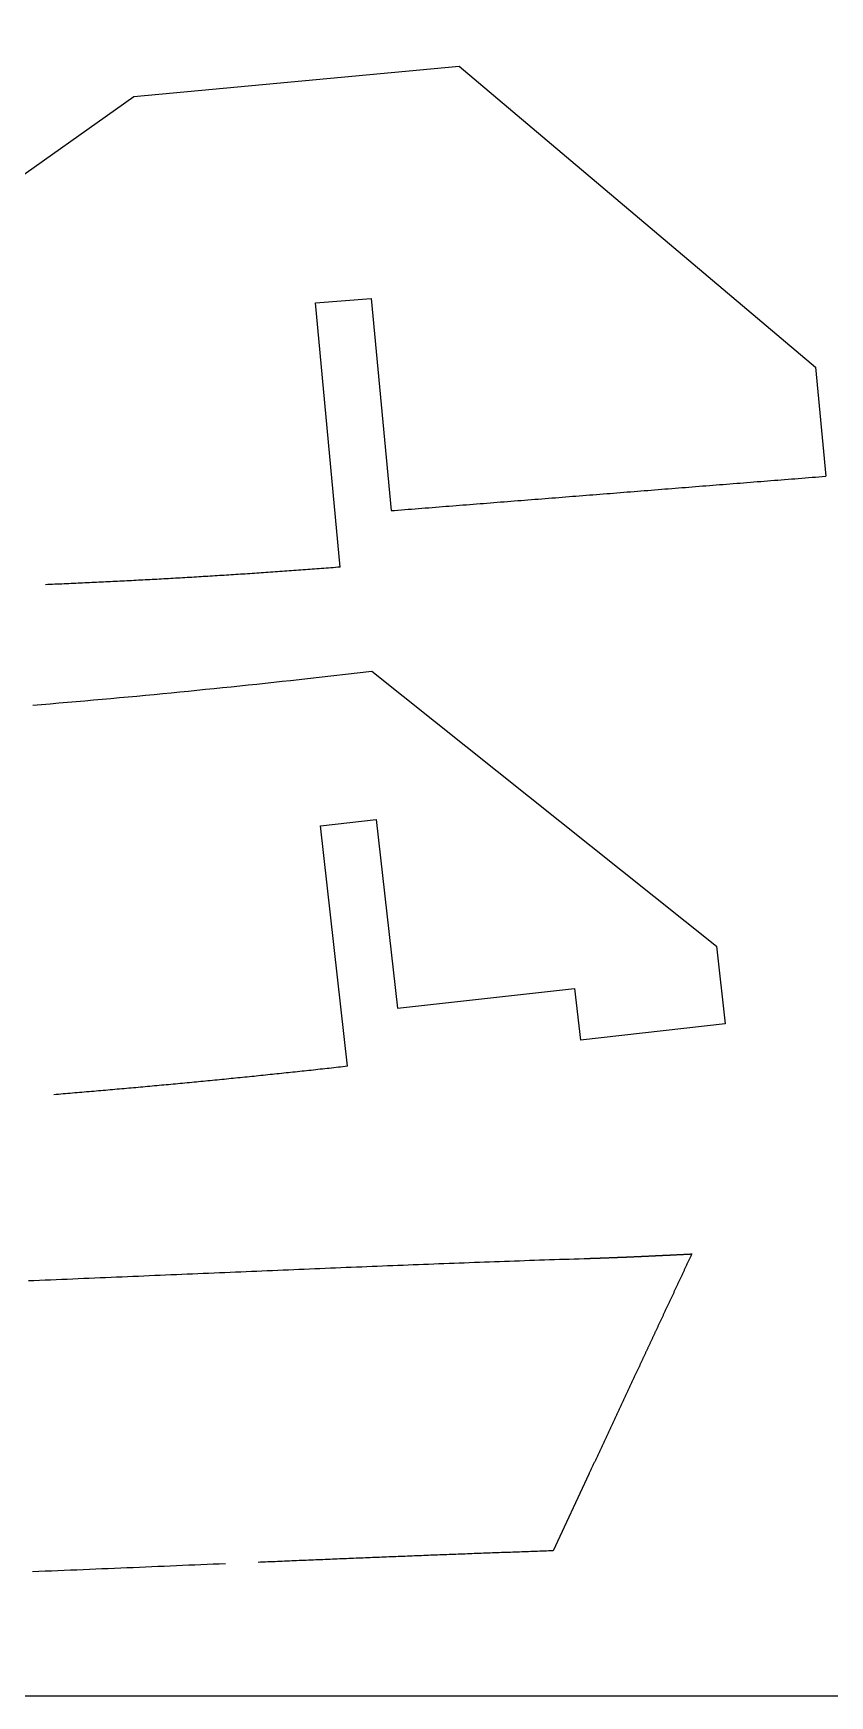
# Model space of a CAD drawing. Extents: x -234 to 666, y 203 to 303.
# Drawn here: x 6 to 30.3, y 203.5 to 254.2 of the extents above; entities that cross this region are included whole.
import ezdxf

# ---------------------------------------------------------------- set-up
doc = ezdxf.new("R2010")
doc.units = 0
doc.layers.get('0').update_dxf_attribs({"linetype": 'CONTINUOUS'})
doc.layers.add('90X10', color=1, linetype='CONTINUOUS')

msp = doc.modelspace()

# ---------------------------------------------------------------- linework, layer by layer
for p, q in [((9.1051, 252.26562), (19.0206, 253.19265)), ((19.0206, 253.19265), (29.88737, 244.01313)), ((1.83715, 247.11226), (9.1051, 252.26562)), ((14.63897, 245.97073), (16.34184, 246.09991)), ((15.39243, 237.91094), (14.63897, 245.97073)), ((16.34184, 246.09991), (16.94643, 239.63258)), ((29.88737, 244.01313), (30.19871, 240.68272)), ((14.3973, 234.51591), (16.35957, 234.73654)), ((16.35957, 234.73654), (26.86821, 226.34899)), ((14.79145, 230.02092), (16.49475, 230.21243)), ((16.49475, 230.21243), (17.1411, 224.457)), ((15.61515, 222.68642), (14.79145, 230.02092)), ((26.86821, 226.34899), (27.13408, 223.98152)), ((17.1411, 224.457), (22.54206, 225.06424)), ((22.54206, 225.06424), (22.7194, 223.48516)), ((27.13408, 223.98152), (22.7194, 223.48516)), ((22.97958, 210.25269), (21.88535, 207.90913))]:
    msp.add_line(p, q)
for points in [[(16.9464, 239.633, 0), (17.0508, 239.641, 0), (17.1551, 239.649, 0), (17.2594, 239.657, 0), (17.3638, 239.666, 0), (17.4681, 239.674, 0), (17.5725, 239.682, 0), (17.6768, 239.69, 0), (17.7812, 239.699, 0), (17.8855, 239.707, 0), (17.9898, 239.715, 0), (18.0942, 239.723, 0), (18.1985, 239.732, 0), (18.3029, 239.74, 0), (18.4072, 239.748, 0), (18.5115, 239.756, 0), (18.6159, 239.765, 0), (18.7202, 239.773, 0), (18.8246, 239.781, 0), (18.9289, 239.789, 0), (19.0333, 239.798, 0), (19.1376, 239.806, 0), (19.2419, 239.814, 0), (19.3463, 239.822, 0), (19.4506, 239.831, 0), (19.555, 239.839, 0), (19.6593, 239.847, 0), (19.7637, 239.855, 0), (19.868, 239.864, 0), (19.9723, 239.872, 0), (20.0767, 239.88, 0), (20.181, 239.888, 0), (20.2854, 239.897, 0), (20.3897, 239.905, 0), (20.4941, 239.913, 0), (20.5984, 239.922, 0), (20.7028, 239.93, 0), (20.8071, 239.938, 0), (20.9114, 239.946, 0), (21.0158, 239.955, 0), (21.1201, 239.963, 0), (21.2245, 239.971, 0), (21.3288, 239.979, 0), (21.4332, 239.988, 0), (21.5375, 239.996, 0), (21.6419, 240.004, 0), (21.7462, 240.012, 0), (21.8506, 240.021, 0), (21.9549, 240.029, 0), (22.0592, 240.037, 0), (22.1636, 240.045, 0), (22.2679, 240.054, 0), (22.3723, 240.062, 0), (22.4766, 240.07, 0), (22.581, 240.078, 0), (22.6853, 240.087, 0), (22.7897, 240.095, 0), (22.894, 240.103, 0), (22.9984, 240.112, 0), (23.1027, 240.12, 0), (23.2071, 240.128, 0), (23.3114, 240.136, 0), (23.4158, 240.145, 0), (23.5201, 240.153, 0), (23.6245, 240.161, 0), (23.7288, 240.169, 0), (23.8332, 240.178, 0), (23.9375, 240.186, 0), (24.0419, 240.194, 0), (24.1462, 240.203, 0), (24.2506, 240.211, 0), (24.3549, 240.219, 0), (24.4593, 240.227, 0), (24.5636, 240.236, 0), (24.668, 240.244, 0), (24.7723, 240.252, 0), (24.8767, 240.26, 0), (24.981, 240.269, 0), (25.0854, 240.277, 0), (25.1897, 240.285, 0), (25.2941, 240.294, 0), (25.3984, 240.302, 0), (25.5028, 240.31, 0), (25.6071, 240.318, 0), (25.7115, 240.327, 0), (25.8158, 240.335, 0), (25.9202, 240.343, 0), (26.0245, 240.351, 0), (26.1289, 240.36, 0), (26.2332, 240.368, 0), (26.3376, 240.376, 0), (26.4419, 240.385, 0), (26.5463, 240.393, 0), (26.6506, 240.401, 0), (26.755, 240.409, 0), (26.8593, 240.418, 0), (26.9637, 240.426, 0), (27.0681, 240.434, 0), (27.1724, 240.442, 0), (27.2768, 240.451, 0), (27.3811, 240.459, 0), (27.4855, 240.467, 0), (27.5898, 240.476, 0), (27.6942, 240.484, 0), (27.7985, 240.492, 0), (27.9029, 240.5, 0), (28.0072, 240.509, 0), (28.1116, 240.517, 0), (28.2159, 240.525, 0), (28.3203, 240.534, 0), (28.4247, 240.542, 0), (28.529, 240.55, 0), (28.6334, 240.558, 0), (28.7377, 240.567, 0), (28.8421, 240.575, 0), (28.9464, 240.583, 0), (29.0508, 240.592, 0), (29.1551, 240.6, 0), (29.2595, 240.608, 0), (29.3639, 240.616, 0), (29.4682, 240.625, 0), (29.5726, 240.633, 0), (29.6769, 240.641, 0), (29.7813, 240.65, 0), (29.8856, 240.658, 0), (29.99, 240.666, 0), (30.0944, 240.674, 0), (30.1987, 240.683, 0)], [(15.3924, 237.911, 0), (15.3218, 237.905, 0), (15.2511, 237.9, 0), (15.1805, 237.894, 0), (15.1098, 237.889, 0), (15.0392, 237.883, 0), (14.9685, 237.878, 0), (14.8978, 237.873, 0), (14.8272, 237.867, 0), (14.7565, 237.862, 0), (14.6858, 237.856, 0), (14.6152, 237.851, 0), (14.5445, 237.846, 0), (14.4738, 237.84, 0), (14.4031, 237.835, 0), (14.3324, 237.83, 0), (14.2618, 237.825, 0), (14.1911, 237.819, 0), (14.1204, 237.814, 0), (14.0497, 237.809, 0), (13.979, 237.804, 0), (13.9083, 237.799, 0), (13.8376, 237.794, 0), (13.7669, 237.789, 0), (13.6962, 237.784, 0), (13.6255, 237.779, 0), (13.5548, 237.774, 0), (13.4841, 237.769, 0), (13.4133, 237.764, 0), (13.3426, 237.759, 0), (13.2719, 237.754, 0), (13.2012, 237.749, 0), (13.1305, 237.744, 0), (13.0598, 237.739, 0), (12.989, 237.734, 0), (12.9183, 237.729, 0), (12.8476, 237.725, 0), (12.7769, 237.72, 0), (12.7061, 237.715, 0), (12.6354, 237.71, 0), (12.5647, 237.706, 0), (12.4939, 237.701, 0), (12.4232, 237.696, 0), (12.3524, 237.692, 0), (12.2817, 237.687, 0), (12.211, 237.682, 0), (12.1402, 237.678, 0), (12.0695, 237.673, 0), (11.9987, 237.669, 0), (11.928, 237.664, 0), (11.8572, 237.66, 0), (11.7865, 237.655, 0), (11.7157, 237.651, 0), (11.645, 237.646, 0), (11.5742, 237.642, 0), (11.5035, 237.637, 0), (11.4327, 237.633, 0), (11.362, 237.629, 0), (11.2912, 237.624, 0), (11.2205, 237.62, 0), (11.1497, 237.616, 0), (11.079, 237.611, 0), (11.0082, 237.607, 0), (10.9374, 237.603, 0), (10.8667, 237.599, 0), (10.7959, 237.594, 0), (10.7252, 237.59, 0), (10.6544, 237.586, 0), (10.5836, 237.582, 0), (10.5129, 237.578, 0), (10.4421, 237.574, 0), (10.3713, 237.57, 0), (10.3006, 237.566, 0), (10.2298, 237.562, 0), (10.159, 237.558, 0), (10.0883, 237.554, 0), (10.0175, 237.55, 0), (9.94674, 237.546, 0), (9.87598, 237.542, 0), (9.80521, 237.538, 0), (9.73444, 237.534, 0), (9.66368, 237.53, 0), (9.59291, 237.526, 0), (9.52214, 237.523, 0), (9.45138, 237.519, 0), (9.38061, 237.515, 0), (9.30984, 237.511, 0), (9.23908, 237.508, 0), (9.16831, 237.504, 0), (9.09754, 237.5, 0), (9.02678, 237.497, 0), (8.95601, 237.493, 0), (8.88525, 237.489, 0), (8.81448, 237.486, 0), (8.74372, 237.482, 0), (8.67295, 237.479, 0), (8.60219, 237.475, 0), (8.53142, 237.471, 0), (8.46066, 237.468, 0), (8.3899, 237.464, 0), (8.31914, 237.461, 0), (8.24837, 237.458, 0), (8.17761, 237.454, 0), (8.10685, 237.451, 0), (8.0361, 237.447, 0), (7.96534, 237.444, 0), (7.89458, 237.441, 0), (7.82382, 237.437, 0), (7.75307, 237.434, 0), (7.68231, 237.431, 0), (7.61156, 237.428, 0), (7.5408, 237.424, 0), (7.47005, 237.421, 0), (7.3993, 237.418, 0), (7.32855, 237.415, 0), (7.2578, 237.412, 0), (7.18705, 237.408, 0), (7.11631, 237.405, 0), (7.04556, 237.402, 0), (6.97482, 237.399, 0), (6.90408, 237.396, 0), (6.83333, 237.393, 0), (6.76259, 237.39, 0), (6.69186, 237.387, 0), (6.62112, 237.384, 0), (6.55038, 237.381, 0), (6.47965, 237.378, 0), (6.40892, 237.375, 0)], [(6.02152, 233.7, 0), (6.28711, 233.722, 0), (6.55247, 233.744, 0), (6.81762, 233.767, 0), (7.08254, 233.789, 0), (7.34723, 233.813, 0), (7.61168, 233.836, 0), (7.87591, 233.859, 0), (8.13989, 233.883, 0), (8.40364, 233.907, 0), (8.66714, 233.931, 0), (8.9304, 233.955, 0), (9.19341, 233.98, 0), (9.45616, 234.005, 0), (9.71867, 234.03, 0), (9.98092, 234.055, 0), (10.2429, 234.08, 0), (10.5046, 234.106, 0), (10.7661, 234.132, 0), (11.0273, 234.158, 0), (11.2882, 234.184, 0), (11.5489, 234.21, 0), (11.8093, 234.237, 0), (12.0694, 234.264, 0), (12.3292, 234.291, 0), (12.5887, 234.319, 0), (12.848, 234.346, 0), (13.1069, 234.374, 0), (13.3656, 234.402, 0), (13.624, 234.43, 0), (13.882, 234.458, 0), (14.1398, 234.487, 0), (14.3973, 234.516, 0)], [(15.6151, 222.686, 0), (15.5462, 222.679, 0), (15.4772, 222.671, 0), (15.4082, 222.663, 0), (15.3392, 222.656, 0), (15.2701, 222.648, 0), (15.201, 222.64, 0), (15.1319, 222.633, 0), (15.0627, 222.625, 0), (14.9936, 222.617, 0), (14.9244, 222.61, 0), (14.8551, 222.602, 0), (14.7859, 222.595, 0), (14.7166, 222.587, 0), (14.6473, 222.579, 0), (14.578, 222.572, 0), (14.5086, 222.564, 0), (14.4392, 222.557, 0), (14.3698, 222.549, 0), (14.3004, 222.542, 0), (14.2309, 222.535, 0), (14.1614, 222.527, 0), (14.0919, 222.52, 0), (14.0223, 222.512, 0), (13.9528, 222.505, 0), (13.8832, 222.497, 0), (13.8135, 222.49, 0), (13.7439, 222.483, 0), (13.6742, 222.475, 0), (13.6045, 222.468, 0), (13.5348, 222.461, 0), (13.465, 222.453, 0), (13.3953, 222.446, 0), (13.3255, 222.439, 0), (13.2556, 222.432, 0), (13.1858, 222.424, 0), (13.1159, 222.417, 0), (13.046, 222.41, 0), (12.9761, 222.403, 0), (12.9061, 222.395, 0), (12.8361, 222.388, 0), (12.7661, 222.381, 0), (12.6961, 222.374, 0), (12.626, 222.367, 0), (12.5559, 222.36, 0), (12.4858, 222.353, 0), (12.4157, 222.346, 0), (12.3455, 222.339, 0), (12.2754, 222.331, 0), (12.2051, 222.324, 0), (12.1349, 222.317, 0), (12.0647, 222.31, 0), (11.9944, 222.303, 0), (11.9241, 222.296, 0), (11.8537, 222.289, 0), (11.7834, 222.282, 0), (11.713, 222.276, 0), (11.6426, 222.269, 0), (11.5722, 222.262, 0), (11.5017, 222.255, 0), (11.4313, 222.248, 0), (11.3608, 222.241, 0), (11.2902, 222.234, 0), (11.2197, 222.227, 0), (11.1491, 222.221, 0), (11.0785, 222.214, 0), (11.0079, 222.207, 0), (10.9373, 222.2, 0), (10.8666, 222.193, 0), (10.7959, 222.187, 0), (10.7252, 222.18, 0), (10.6544, 222.173, 0), (10.5837, 222.166, 0), (10.5129, 222.16, 0), (10.4421, 222.153, 0), (10.3713, 222.146, 0), (10.3004, 222.14, 0), (10.2295, 222.133, 0), (10.1586, 222.126, 0), (10.0877, 222.12, 0), (10.0168, 222.113, 0), (9.94578, 222.107, 0), (9.87479, 222.1, 0), (9.80377, 222.094, 0), (9.73273, 222.087, 0), (9.66167, 222.081, 0), (9.59059, 222.074, 0), (9.51948, 222.068, 0), (9.44835, 222.061, 0), (9.3772, 222.055, 0), (9.30603, 222.048, 0), (9.23483, 222.042, 0), (9.16361, 222.035, 0), (9.09237, 222.029, 0), (9.0211, 222.023, 0), (8.94982, 222.016, 0), (8.87851, 222.01, 0), (8.80718, 222.004, 0), (8.73583, 221.997, 0), (8.66445, 221.991, 0), (8.59306, 221.985, 0), (8.52164, 221.978, 0), (8.4502, 221.972, 0), (8.37874, 221.966, 0), (8.30725, 221.96, 0), (8.23575, 221.953, 0), (8.16422, 221.947, 0), (8.09267, 221.941, 0), (8.0211, 221.935, 0), (7.94951, 221.929, 0), (7.8779, 221.922, 0), (7.80626, 221.916, 0), (7.73461, 221.91, 0), (7.66293, 221.904, 0), (7.59123, 221.898, 0), (7.51952, 221.892, 0), (7.44778, 221.886, 0), (7.37602, 221.88, 0), (7.30423, 221.874, 0), (7.23243, 221.868, 0), (7.16061, 221.862, 0), (7.08876, 221.856, 0), (7.0169, 221.85, 0), (6.94501, 221.844, 0), (6.87311, 221.838, 0), (6.80118, 221.832, 0), (6.72923, 221.826, 0), (6.65727, 221.82, 0)], [(5.88747, 216.151, 0), (6.05685, 216.158, 0), (6.22605, 216.165, 0), (6.39507, 216.172, 0), (6.56392, 216.179, 0), (6.73259, 216.186, 0), (6.90108, 216.193, 0), (7.0694, 216.2, 0), (7.23754, 216.207, 0), (7.4055, 216.214, 0), (7.57328, 216.221, 0), (7.74089, 216.228, 0), (7.90832, 216.235, 0), (8.07557, 216.242, 0), (8.24265, 216.249, 0), (8.40954, 216.256, 0), (8.57626, 216.263, 0), (8.7428, 216.27, 0), (8.90916, 216.277, 0), (9.07534, 216.284, 0), (9.24134, 216.291, 0), (9.40716, 216.298, 0), (9.5728, 216.305, 0), (9.73827, 216.312, 0), (9.90355, 216.319, 0), (10.0687, 216.326, 0), (10.2336, 216.333, 0), (10.3983, 216.34, 0), (10.5629, 216.347, 0), (10.7273, 216.354, 0), (10.8915, 216.361, 0), (11.0555, 216.368, 0), (11.2193, 216.375, 0), (11.383, 216.382, 0), (11.5465, 216.389, 0), (11.7098, 216.395, 0), (11.8729, 216.402, 0), (12.0358, 216.409, 0), (12.1986, 216.416, 0), (12.3611, 216.423, 0), (12.5235, 216.43, 0), (12.6857, 216.437, 0), (12.8477, 216.444, 0), (13.0096, 216.45, 0), (13.1712, 216.457, 0), (13.3327, 216.464, 0), (13.494, 216.471, 0), (13.6551, 216.477, 0), (13.816, 216.484, 0), (13.9767, 216.491, 0), (14.1373, 216.498, 0), (14.2977, 216.504, 0), (14.4579, 216.511, 0), (14.6179, 216.517, 0), (14.7777, 216.524, 0), (14.9373, 216.531, 0), (15.0967, 216.537, 0), (15.256, 216.544, 0), (15.4151, 216.55, 0), (15.574, 216.557, 0), (15.7327, 216.563, 0), (15.8912, 216.57, 0), (16.0495, 216.576, 0), (16.2077, 216.583, 0), (16.3656, 216.589, 0), (16.5234, 216.595, 0), (16.681, 216.602, 0), (16.8384, 216.608, 0), (16.9956, 216.614, 0), (17.1526, 216.62, 0), (17.3094, 216.626, 0), (17.4661, 216.633, 0), (17.6226, 216.639, 0), (17.7788, 216.645, 0), (17.9349, 216.651, 0), (18.0908, 216.657, 0), (18.2465, 216.663, 0), (18.402, 216.669, 0), (18.5574, 216.675, 0), (18.7125, 216.681, 0), (18.8675, 216.687, 0), (19.0222, 216.692, 0), (19.1768, 216.698, 0), (19.3312, 216.704, 0), (19.4854, 216.71, 0), (19.6394, 216.715, 0), (19.7932, 216.721, 0), (19.9468, 216.726, 0), (20.1003, 216.732, 0), (20.2535, 216.737, 0), (20.4066, 216.743, 0), (20.5594, 216.748, 0), (20.7121, 216.754, 0), (20.8646, 216.759, 0), (21.0169, 216.764, 0), (21.169, 216.77, 0), (21.3209, 216.775, 0), (21.4726, 216.78, 0), (21.6241, 216.785, 0), (21.7755, 216.79, 0), (21.9266, 216.795, 0), (22.0776, 216.8, 0), (22.2283, 216.805, 0), (22.3789, 216.81, 0), (22.5292, 216.815, 0), (22.6794, 216.819, 0), (22.8294, 216.824, 0)], [(22.8294, 216.824, 0), (22.8438, 216.825, 0), (22.8581, 216.825, 0), (22.8725, 216.826, 0), (22.8869, 216.826, 0), (22.9012, 216.826, 0), (22.9156, 216.827, 0), (22.93, 216.827, 0), (22.9443, 216.828, 0), (22.9587, 216.828, 0), (22.9731, 216.829, 0), (22.9874, 216.829, 0), (23.0018, 216.83, 0), (23.0162, 216.83, 0), (23.0305, 216.831, 0), (23.0449, 216.831, 0), (23.0593, 216.832, 0), (23.0736, 216.832, 0), (23.088, 216.833, 0), (23.1024, 216.833, 0), (23.1167, 216.833, 0), (23.1311, 216.834, 0), (23.1454, 216.834, 0), (23.1598, 216.835, 0), (23.1742, 216.835, 0), (23.1885, 216.836, 0), (23.2029, 216.836, 0), (23.2172, 216.837, 0), (23.2316, 216.837, 0), (23.246, 216.838, 0), (23.2603, 216.838, 0), (23.2747, 216.839, 0), (23.289, 216.839, 0), (23.3034, 216.84, 0), (23.3178, 216.84, 0), (23.3321, 216.841, 0), (23.3465, 216.841, 0), (23.3608, 216.842, 0), (23.3752, 216.842, 0), (23.3895, 216.843, 0), (23.4039, 216.843, 0), (23.4183, 216.844, 0), (23.4326, 216.845, 0), (23.447, 216.845, 0), (23.4613, 216.846, 0), (23.4757, 216.846, 0), (23.49, 216.847, 0), (23.5044, 216.847, 0), (23.5188, 216.848, 0), (23.5331, 216.848, 0), (23.5475, 216.849, 0), (23.5618, 216.849, 0), (23.5762, 216.85, 0), (23.5905, 216.85, 0), (23.6049, 216.851, 0), (23.6193, 216.851, 0), (23.6336, 216.852, 0), (23.648, 216.852, 0), (23.6623, 216.853, 0), (23.6767, 216.854, 0), (23.691, 216.854, 0), (23.7054, 216.855, 0), (23.7198, 216.855, 0), (23.7341, 216.856, 0), (23.7485, 216.856, 0), (23.7628, 216.857, 0), (23.7772, 216.857, 0), (23.7915, 216.858, 0), (23.8059, 216.859, 0), (23.8203, 216.859, 0), (23.8346, 216.86, 0), (23.849, 216.86, 0), (23.8633, 216.861, 0), (23.8777, 216.861, 0), (23.8921, 216.862, 0), (23.9064, 216.863, 0), (23.9208, 216.863, 0), (23.9351, 216.864, 0), (23.9495, 216.864, 0), (23.9639, 216.865, 0), (23.9782, 216.865, 0), (23.9926, 216.866, 0), (24.0069, 216.867, 0), (24.0213, 216.867, 0), (24.0357, 216.868, 0), (24.05, 216.868, 0), (24.0644, 216.869, 0), (24.0788, 216.87, 0), (24.0931, 216.87, 0), (24.1075, 216.871, 0), (24.1219, 216.871, 0), (24.1362, 216.872, 0), (24.1506, 216.873, 0), (24.165, 216.873, 0), (24.1793, 216.874, 0), (24.1937, 216.874, 0), (24.2081, 216.875, 0), (24.2224, 216.876, 0), (24.2368, 216.876, 0), (24.2512, 216.877, 0), (24.2655, 216.877, 0), (24.2799, 216.878, 0), (24.2943, 216.879, 0), (24.3086, 216.879, 0), (24.323, 216.88, 0), (24.3374, 216.88, 0), (24.3518, 216.881, 0), (24.3661, 216.882, 0), (24.3805, 216.882, 0), (24.3949, 216.883, 0), (24.4093, 216.884, 0), (24.4236, 216.884, 0), (24.438, 216.885, 0), (24.4524, 216.886, 0), (24.4668, 216.886, 0), (24.4811, 216.887, 0), (24.4955, 216.887, 0), (24.5099, 216.888, 0), (24.5243, 216.889, 0), (24.5387, 216.889, 0), (24.553, 216.89, 0), (24.5674, 216.891, 0), (24.5818, 216.891, 0), (24.5962, 216.892, 0), (24.6106, 216.893, 0), (24.625, 216.893, 0), (24.6394, 216.894, 0), (24.6537, 216.895, 0), (24.6681, 216.895, 0), (24.6825, 216.896, 0), (24.6969, 216.897, 0), (24.7113, 216.897, 0), (24.7257, 216.898, 0), (24.7401, 216.899, 0), (24.7545, 216.899, 0), (24.7689, 216.9, 0), (24.7833, 216.901, 0), (24.7977, 216.901, 0), (24.8121, 216.902, 0), (24.8265, 216.903, 0), (24.8409, 216.903, 0), (24.8553, 216.904, 0), (24.8697, 216.905, 0), (24.8841, 216.905, 0), (24.8985, 216.906, 0), (24.9129, 216.907, 0), (24.9273, 216.907, 0), (24.9421, 216.908, 0), (24.9576, 216.909, 0), (24.973, 216.91, 0), (24.9884, 216.91, 0), (25.0038, 216.911, 0), (25.0192, 216.912, 0), (25.0347, 216.913, 0), (25.0501, 216.913, 0), (25.0655, 216.914, 0), (25.0809, 216.915, 0), (25.0963, 216.915, 0), (25.1118, 216.916, 0), (25.1272, 216.917, 0), (25.1426, 216.918, 0), (25.158, 216.918, 0), (25.1735, 216.919, 0), (25.1889, 216.92, 0), (25.2043, 216.921, 0), (25.2197, 216.921, 0), (25.2351, 216.922, 0), (25.2506, 216.923, 0), (25.266, 216.924, 0), (25.2814, 216.924, 0), (25.2968, 216.925, 0), (25.3122, 216.926, 0), (25.3277, 216.927, 0), (25.3431, 216.927, 0), (25.3585, 216.928, 0), (25.3739, 216.929, 0), (25.3894, 216.93, 0), (25.4048, 216.93, 0), (25.4202, 216.931, 0), (25.4356, 216.932, 0), (25.451, 216.932, 0), (25.4665, 216.933, 0), (25.4819, 216.934, 0), (25.4973, 216.935, 0), (25.5127, 216.935, 0), (25.5281, 216.936, 0), (25.5436, 216.937, 0), (25.559, 216.938, 0), (25.5744, 216.938, 0), (25.5898, 216.939, 0), (25.6053, 216.94, 0), (25.6207, 216.941, 0), (25.6361, 216.941, 0), (25.6515, 216.942, 0), (25.6669, 216.943, 0), (25.6824, 216.944, 0), (25.6978, 216.944, 0), (25.7132, 216.945, 0), (25.7286, 216.946, 0), (25.744, 216.947, 0), (25.7595, 216.947, 0), (25.7749, 216.948, 0), (25.7903, 216.949, 0), (25.8057, 216.949, 0), (25.8212, 216.95, 0), (25.8366, 216.951, 0), (25.852, 216.952, 0), (25.8674, 216.952, 0), (25.8828, 216.953, 0), (25.8983, 216.954, 0), (25.9137, 216.955, 0), (25.9291, 216.955, 0), (25.9445, 216.956, 0), (25.9599, 216.957, 0), (25.9754, 216.958, 0), (25.9908, 216.958, 0), (26.0062, 216.959, 0), (26.0216, 216.96, 0), (26.0371, 216.961, 0), (26.0525, 216.961, 0), (26.0679, 216.962, 0), (26.0833, 216.963, 0), (26.0987, 216.964, 0), (26.1142, 216.964, 0)], [(26.1142, 216.964, 0), (26.1043, 216.943, 0), (26.0945, 216.922, 0), (26.0846, 216.901, 0), (26.0748, 216.88, 0), (26.0649, 216.859, 0), (26.0551, 216.838, 0), (26.0452, 216.817, 0), (26.0354, 216.796, 0), (26.0255, 216.774, 0), (26.0157, 216.753, 0), (26.0058, 216.732, 0), (25.996, 216.711, 0), (25.9861, 216.69, 0), (25.9763, 216.669, 0), (25.9664, 216.648, 0), (25.9566, 216.627, 0), (25.9467, 216.606, 0), (25.9369, 216.585, 0), (25.927, 216.564, 0), (25.9172, 216.543, 0), (25.9073, 216.521, 0), (25.8975, 216.5, 0), (25.8876, 216.479, 0), (25.8778, 216.458, 0), (25.8679, 216.437, 0), (25.8581, 216.416, 0), (25.8482, 216.395, 0), (25.8384, 216.374, 0), (25.8285, 216.353, 0), (25.8187, 216.332, 0), (25.8088, 216.311, 0), (25.799, 216.29, 0), (25.7891, 216.268, 0), (25.7793, 216.247, 0), (25.7694, 216.226, 0), (25.7596, 216.205, 0), (25.7497, 216.184, 0), (25.7399, 216.163, 0), (25.73, 216.142, 0), (25.7202, 216.121, 0), (25.7103, 216.1, 0), (25.7005, 216.079, 0), (25.6906, 216.058, 0), (25.6808, 216.036, 0), (25.6709, 216.015, 0), (25.6611, 215.994, 0), (25.6512, 215.973, 0), (25.6414, 215.952, 0), (25.6315, 215.931, 0), (25.6217, 215.91, 0), (25.6118, 215.889, 0), (25.602, 215.868, 0), (25.5921, 215.847, 0), (25.5823, 215.826, 0), (25.5724, 215.805, 0), (25.5626, 215.783, 0), (25.5527, 215.762, 0), (25.5429, 215.741, 0), (25.533, 215.72, 0), (25.5232, 215.699, 0), (25.5133, 215.678, 0), (25.5035, 215.657, 0), (25.4936, 215.636, 0), (25.4838, 215.615, 0), (25.4739, 215.594, 0), (25.4641, 215.573, 0), (25.4542, 215.551, 0), (25.4444, 215.53, 0), (25.4345, 215.509, 0), (25.4247, 215.488, 0), (25.4148, 215.467, 0), (25.405, 215.446, 0), (25.3951, 215.425, 0), (25.3853, 215.404, 0), (25.3754, 215.383, 0), (25.3656, 215.362, 0), (25.3557, 215.341, 0), (25.3459, 215.32, 0), (25.336, 215.298, 0), (25.3262, 215.277, 0), (25.3163, 215.256, 0), (25.3065, 215.235, 0), (25.2966, 215.214, 0), (25.2868, 215.193, 0), (25.2769, 215.172, 0), (25.2671, 215.151, 0), (25.2572, 215.13, 0), (25.2474, 215.109, 0), (25.2375, 215.088, 0), (25.2277, 215.067, 0), (25.2179, 215.046, 0), (25.2081, 215.025, 0), (25.1984, 215.004, 0), (25.1887, 214.983, 0), (25.1791, 214.962, 0), (25.1695, 214.942, 0), (25.1599, 214.921, 0), (25.1504, 214.901, 0), (25.1409, 214.881, 0), (25.1314, 214.86, 0), (25.122, 214.84, 0), (25.1126, 214.82, 0), (25.1033, 214.8, 0), (25.094, 214.78, 0), (25.0847, 214.76, 0), (25.0754, 214.74, 0), (25.0661, 214.721, 0), (25.0569, 214.701, 0), (25.0477, 214.681, 0), (25.0386, 214.662, 0), (25.0295, 214.642, 0), (25.0203, 214.623, 0), (25.0112, 214.603, 0), (25.0022, 214.584, 0), (24.9931, 214.564, 0), (24.9841, 214.545, 0), (24.9751, 214.526, 0), (24.9661, 214.506, 0), (24.9571, 214.487, 0), (24.9481, 214.468, 0), (24.9392, 214.449, 0), (24.9303, 214.43, 0), (24.9213, 214.411, 0), (24.9124, 214.392, 0), (24.9035, 214.373, 0), (24.8946, 214.353, 0), (24.8857, 214.334, 0), (24.8769, 214.315, 0), (24.868, 214.296, 0), (24.8591, 214.278, 0), (24.8503, 214.259, 0), (24.8414, 214.24, 0), (24.8326, 214.221, 0), (24.8237, 214.202, 0), (24.8149, 214.183, 0), (24.806, 214.164, 0), (24.7972, 214.145, 0), (24.7883, 214.126, 0), (24.7794, 214.107, 0), (24.7706, 214.088, 0), (24.7617, 214.069, 0), (24.7528, 214.05, 0), (24.744, 214.031, 0), (24.7351, 214.012, 0), (24.7262, 213.993, 0), (24.7173, 213.974, 0), (24.7083, 213.955, 0), (24.6994, 213.936, 0), (24.6905, 213.916, 0), (24.6815, 213.897, 0), (24.6725, 213.878, 0), (24.6635, 213.859, 0), (24.6545, 213.839, 0), (24.6455, 213.82, 0), (24.6365, 213.801, 0), (24.6274, 213.781, 0), (24.6183, 213.762, 0), (24.6092, 213.742, 0), (24.6001, 213.723, 0), (24.5909, 213.703, 0), (24.5817, 213.684, 0), (24.5725, 213.664, 0), (24.5633, 213.644, 0), (24.554, 213.624, 0), (24.5448, 213.604, 0), (24.5354, 213.584, 0), (24.5261, 213.564, 0), (24.5167, 213.544, 0), (24.5073, 213.524, 0), (24.4979, 213.504, 0), (24.4884, 213.484, 0), (24.4789, 213.463, 0), (24.4693, 213.443, 0), (24.4597, 213.422, 0), (24.4501, 213.402, 0), (24.4404, 213.381, 0), (24.4307, 213.36, 0), (24.421, 213.339, 0), (24.4112, 213.318, 0), (24.4013, 213.297, 0), (24.3914, 213.276, 0), (24.3815, 213.255, 0), (24.3715, 213.234, 0), (24.3615, 213.212, 0), (24.3515, 213.191, 0), (24.3413, 213.169, 0), (24.3312, 213.147, 0), (24.3209, 213.125, 0), (24.3107, 213.103, 0), (24.3005, 213.081, 0), (24.2902, 213.059, 0), (24.28, 213.037, 0), (24.2697, 213.016, 0), (24.2595, 212.994, 0), (24.2492, 212.972, 0), (24.239, 212.95, 0), (24.2287, 212.928, 0), (24.2185, 212.906, 0), (24.2082, 212.884, 0), (24.198, 212.862, 0), (24.1878, 212.84, 0), (24.1775, 212.818, 0), (24.1673, 212.796, 0), (24.157, 212.774, 0), (24.1468, 212.752, 0), (24.1365, 212.73, 0), (24.1263, 212.708, 0), (24.1161, 212.687, 0), (24.1058, 212.665, 0), (24.0956, 212.643, 0), (24.0853, 212.621, 0), (24.0751, 212.599, 0), (24.0649, 212.577, 0), (24.0546, 212.555, 0), (24.0444, 212.533, 0), (24.0341, 212.511, 0), (24.0239, 212.489, 0), (24.0137, 212.467, 0), (24.0034, 212.445, 0), (23.9932, 212.423, 0), (23.9829, 212.401, 0), (23.9727, 212.38, 0), (23.9625, 212.358, 0), (23.9522, 212.336, 0), (23.942, 212.314, 0), (23.9317, 212.292, 0), (23.9215, 212.27, 0), (23.9113, 212.248, 0), (23.901, 212.226, 0), (23.8908, 212.204, 0), (23.8805, 212.182, 0), (23.8703, 212.16, 0), (23.8601, 212.138, 0), (23.8498, 212.116, 0), (23.8396, 212.095, 0), (23.8294, 212.073, 0), (23.8191, 212.051, 0), (23.8089, 212.029, 0), (23.7986, 212.007, 0), (23.7884, 211.985, 0), (23.7782, 211.963, 0), (23.7679, 211.941, 0), (23.7577, 211.919, 0), (23.7475, 211.897, 0), (23.7372, 211.875, 0), (23.727, 211.853, 0), (23.7167, 211.831, 0), (23.7065, 211.81, 0), (23.6963, 211.788, 0), (23.686, 211.766, 0), (23.6758, 211.744, 0), (23.6656, 211.722, 0), (23.6553, 211.7, 0), (23.6451, 211.678, 0), (23.6348, 211.656, 0), (23.6246, 211.634, 0), (23.6144, 211.612, 0), (23.6041, 211.59, 0), (23.5939, 211.568, 0), (23.5837, 211.546, 0), (23.5734, 211.525, 0), (23.5632, 211.503, 0), (23.553, 211.481, 0), (23.5427, 211.459, 0), (23.5325, 211.437, 0), (23.5222, 211.415, 0), (23.512, 211.393, 0), (23.5018, 211.371, 0), (23.4915, 211.349, 0), (23.4813, 211.327, 0), (23.4711, 211.305, 0), (23.4608, 211.283, 0), (23.4506, 211.261, 0), (23.4404, 211.24, 0), (23.4301, 211.218, 0), (23.4199, 211.196, 0), (23.4096, 211.174, 0), (23.3994, 211.152, 0), (23.3892, 211.13, 0), (23.3789, 211.108, 0), (23.3687, 211.086, 0), (23.3585, 211.064, 0), (23.3482, 211.042, 0), (23.338, 211.02, 0), (23.3277, 210.998, 0), (23.3175, 210.976, 0), (23.3073, 210.955, 0), (23.297, 210.933, 0), (23.2868, 210.911, 0), (23.2765, 210.889, 0), (23.2663, 210.867, 0), (23.2561, 210.845, 0), (23.2458, 210.823, 0), (23.2356, 210.801, 0), (23.2254, 210.779, 0), (23.2151, 210.757, 0), (23.2049, 210.735, 0), (23.1946, 210.713, 0), (23.1844, 210.691, 0), (23.1742, 210.669, 0), (23.1639, 210.648, 0), (23.1537, 210.626, 0), (23.1434, 210.604, 0), (23.1332, 210.582, 0), (23.123, 210.56, 0), (23.1127, 210.538, 0), (23.1025, 210.516, 0), (23.0922, 210.494, 0), (23.082, 210.472, 0), (23.0718, 210.45, 0), (23.0615, 210.428, 0), (23.0513, 210.406, 0), (23.041, 210.384, 0), (23.0308, 210.362, 0), (23.0205, 210.34, 0), (23.0103, 210.319, 0), (23.0001, 210.297, 0), (22.9898, 210.275, 0), (22.9796, 210.253, 0)], [(21.8854, 207.909, 0), (21.8175, 207.907, 0), (21.7496, 207.905, 0), (21.6816, 207.902, 0), (21.6136, 207.9, 0), (21.5455, 207.898, 0), (21.4774, 207.895, 0), (21.4093, 207.893, 0), (21.3411, 207.891, 0), (21.2728, 207.888, 0), (21.2045, 207.886, 0), (21.1362, 207.883, 0), (21.0678, 207.881, 0), (20.9994, 207.879, 0), (20.9309, 207.876, 0), (20.8623, 207.874, 0), (20.7938, 207.871, 0), (20.7251, 207.869, 0), (20.6565, 207.866, 0), (20.5877, 207.864, 0), (20.519, 207.862, 0), (20.4501, 207.859, 0), (20.3813, 207.857, 0), (20.3124, 207.854, 0), (20.2434, 207.852, 0), (20.1744, 207.849, 0), (20.1053, 207.847, 0), (20.0362, 207.844, 0), (19.9671, 207.841, 0), (19.8979, 207.839, 0), (19.8287, 207.836, 0), (19.7594, 207.834, 0), (19.69, 207.831, 0), (19.6206, 207.829, 0), (19.5512, 207.826, 0), (19.4817, 207.824, 0), (19.4122, 207.821, 0), (19.3426, 207.818, 0), (19.273, 207.816, 0), (19.2033, 207.813, 0), (19.1336, 207.81, 0), (19.0639, 207.808, 0), (18.9941, 207.805, 0), (18.9242, 207.802, 0), (18.8543, 207.8, 0), (18.7844, 207.797, 0), (18.7144, 207.794, 0), (18.6443, 207.792, 0), (18.5742, 207.789, 0), (18.5041, 207.786, 0), (18.4339, 207.784, 0), (18.3637, 207.781, 0), (18.2934, 207.778, 0), (18.2231, 207.775, 0), (18.1527, 207.773, 0), (18.0823, 207.77, 0), (18.0119, 207.767, 0), (17.9414, 207.764, 0), (17.8708, 207.762, 0), (17.8002, 207.759, 0), (17.7296, 207.756, 0), (17.6589, 207.753, 0), (17.5881, 207.751, 0), (17.5174, 207.748, 0), (17.4465, 207.745, 0), (17.3756, 207.742, 0), (17.3047, 207.739, 0), (17.2338, 207.737, 0), (17.1627, 207.734, 0), (17.0917, 207.731, 0), (17.0206, 207.728, 0), (16.9494, 207.725, 0), (16.8782, 207.722, 0), (16.807, 207.719, 0), (16.7357, 207.717, 0), (16.6644, 207.714, 0), (16.593, 207.711, 0), (16.5215, 207.708, 0), (16.4501, 207.705, 0), (16.3785, 207.702, 0), (16.307, 207.699, 0), (16.2354, 207.696, 0), (16.1637, 207.693, 0), (16.092, 207.691, 0), (16.0203, 207.688, 0), (15.9485, 207.685, 0), (15.8766, 207.682, 0), (15.8047, 207.679, 0), (15.7328, 207.676, 0), (15.6608, 207.673, 0), (15.5888, 207.67, 0), (15.5167, 207.667, 0), (15.4446, 207.664, 0), (15.3725, 207.661, 0), (15.3003, 207.658, 0), (15.228, 207.655, 0), (15.1557, 207.652, 0), (15.0834, 207.649, 0), (15.011, 207.646, 0), (14.9386, 207.643, 0), (14.8661, 207.64, 0), (14.7936, 207.637, 0), (14.721, 207.634, 0), (14.6484, 207.631, 0), (14.5757, 207.628, 0), (14.503, 207.625, 0), (14.4303, 207.622, 0), (14.3575, 207.619, 0), (14.2847, 207.616, 0), (14.2118, 207.613, 0), (14.1389, 207.61, 0), (14.0659, 207.607, 0), (13.9929, 207.604, 0), (13.9198, 207.601, 0), (13.8467, 207.598, 0), (13.7736, 207.595, 0), (13.7004, 207.591, 0), (13.6271, 207.588, 0), (13.5538, 207.585, 0), (13.4805, 207.582, 0), (13.4071, 207.579, 0), (13.3337, 207.576, 0), (13.2602, 207.573, 0), (13.1867, 207.57, 0), (13.1132, 207.567, 0), (13.0396, 207.564, 0), (12.9659, 207.561, 0), (12.8923, 207.557, 0)], [(11.8931, 207.515, 0), (11.7076, 207.507, 0), (11.5217, 207.499, 0), (11.3355, 207.492, 0), (11.1491, 207.484, 0), (10.9624, 207.476, 0), (10.7755, 207.468, 0), (10.5882, 207.46, 0), (10.4007, 207.452, 0), (10.213, 207.444, 0), (10.0249, 207.436, 0), (9.83659, 207.428, 0), (9.648, 207.42, 0), (9.45914, 207.412, 0), (9.27001, 207.404, 0), (9.08062, 207.396, 0), (8.89095, 207.388, 0), (8.70102, 207.38, 0), (8.51082, 207.372, 0), (8.32035, 207.364, 0), (8.12961, 207.356, 0), (7.93861, 207.348, 0), (7.74734, 207.34, 0), (7.55581, 207.332, 0), (7.36401, 207.324, 0), (7.17195, 207.316, 0), (6.97962, 207.308, 0), (6.78703, 207.3, 0), (6.59418, 207.292, 0), (6.40106, 207.285, 0), (6.20768, 207.277, 0), (6.01404, 207.269, 0)]]:
    msp.add_polyline3d(points)
at = {"layer": '90X10', "color": 1, "linetype": 'CONTINUOUS'}
msp.add_lwpolyline([(-233.81347, 203.49024), (666.18653, 203.49024), (666.18653, 303.49024), (-233.81347, 303.49024)], close=True, dxfattribs=at)

doc.saveas('drawing.dxf')
